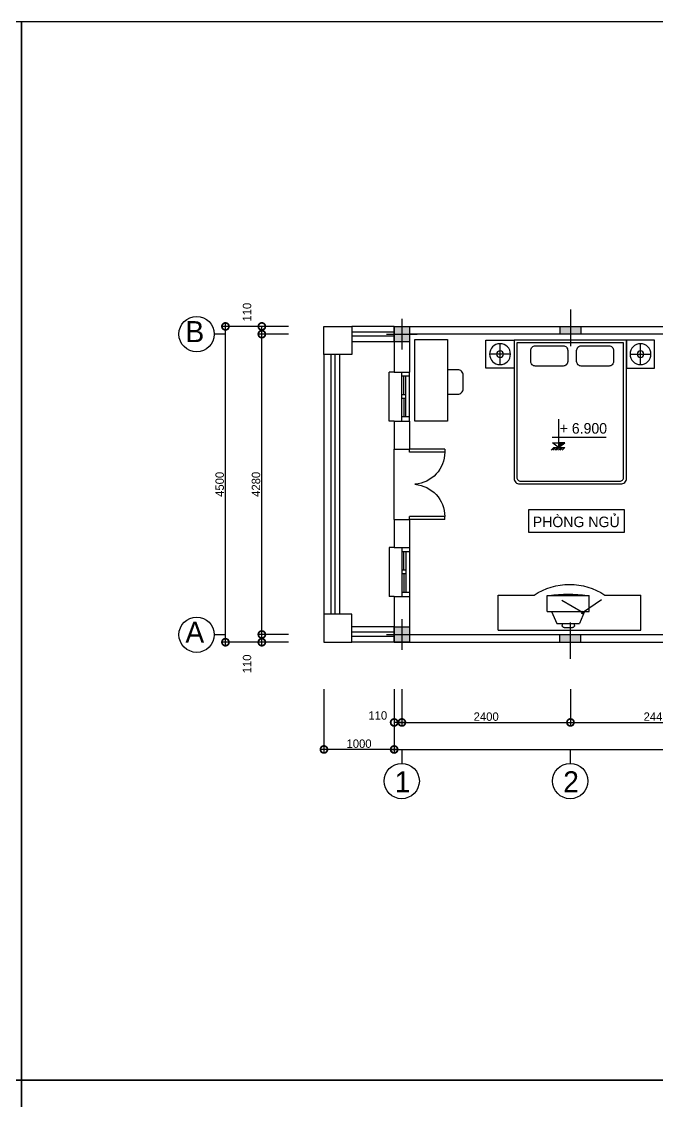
# Model space of a CAD drawing. Extents: x -13783 to 50918, y -8879 to 21290.
# Drawn here: x 7784 to 16836, y 5904 to 21290 of the extents above; entities that cross this region are included whole.
import ezdxf

# ---------------------------------------------------------------- set-up
doc = ezdxf.new("R2010")
doc.units = 0
doc.header["$LTSCALE"] = 600
doc.header["$MEASUREMENT"] = 0
doc.layers.get('0').update_dxf_attribs({"linetype": 'CONTINUOUS'})
doc.layers.get('Defpoints').update_dxf_attribs({"linetype": 'CONTINUOUS'})
for name, color, linetype in [('1', 1, 'CONTINUOUS'), ('3', 33, 'CONTINUOUS'), ('4', 4, 'CONTINUOUS'), ('9', 54, 'CONTINUOUS'), ('CAT', 7, 'CONTINUOUS'), ('COT', 2, 'CONTINUOUS'), ('D', 4, 'CONTINUOUS')]:
    doc.layers.add(name, color=color, linetype=linetype)
doc.styles.add('TT', font='VHAVAN.ttf')
doc.dimstyles.get("Standard").update_dxf_attribs({"dimtxt": 120, "dimasz": 200, "dimexe": 60, "dimexo": 110, "dimgap": 20, "dimtad": 1, "dimdec": 0, "dimzin": 0, "dimdsep": 46, "dimtxsty": 'TT', "dimblk1": 'DOTSMALL', "dimblk2": 'DOTSMALL', "dimsah": 1, "dimcen": 100, "dimdle": 60, "dimclrd": 251, "dimclre": 251, "dimclrt": 4, "dimadec": 0, "dimazin": 0, "dimtfac": 1, "dimtdec": 1, "dimtofl": 0, "dimtmove": 2, "dimatfit": 3, "dimldrblk": 'DOTSMALL', "dimfxl": 0, "dimtolj": 1, "dimtzin": 0, "dimarcsym": 0})

# ---------------------------------------------------------------- blocks, each defined once
blk = doc.blocks.new('_DOTSMALL')
at = {"color": 0, "linetype": 'ByBlock', "const_width": 0.5}
blk.add_lwpolyline([(-0.0625, 0, 1), (0.0625, 0, 1)], format="xyb", close=True, dxfattribs=at)
blk = doc.blocks.new('*D30')
at = {"color": 251, "linetype": 'ByBlock'}
for p, q in [((13088, 11780), (13088, 10859)), ((27088, 11780), (27088, 10859)), ((13028, 10919), (27148, 10919))]:
    blk.add_line(p, q, dxfattribs=at)
at = {"layer": 'Defpoints', "color": 0, "linetype": 'ByBlock'}
for p in [(13088, 11890), (27088, 11890), (27088, 10919)]:
    blk.add_point(p, dxfattribs=at)
at = {"color": 251, "linetype": 'ByBlock', "xscale": 200, "yscale": 200, "zscale": 200, "rotation": 180}
blk.add_blockref('_DOTSMALL', (13088, 10919), dxfattribs=at)
at = {"color": 251, "linetype": 'ByBlock', "xscale": 200, "yscale": 200, "zscale": 200}
blk.add_blockref('_DOTSMALL', (27088, 10919), dxfattribs=at)
at = {"color": 4, "linetype": 'ByBlock', "insert": (18338, 11058), "char_height": 120, "attachment_point": 5, "style": 'TT'}
blk.add_mtext('\\A1;14000', dxfattribs=at)
blk = doc.blocks.new('*D32')
at = {"color": 251, "linetype": 'ByBlock'}
for p, q in [((15598, 11780), (15598, 11244)), ((18038, 11780), (18038, 11244)), ((15538, 11304), (18098, 11304))]:
    blk.add_line(p, q, dxfattribs=at)
at = {"layer": 'Defpoints', "color": 0, "linetype": 'ByBlock'}
for p in [(15598, 11890), (18038, 11890), (18038, 11304)]:
    blk.add_point(p, dxfattribs=at)
at = {"color": 251, "linetype": 'ByBlock', "xscale": 200, "yscale": 200, "zscale": 200, "rotation": 180}
blk.add_blockref('_DOTSMALL', (15598, 11304), dxfattribs=at)
at = {"color": 251, "linetype": 'ByBlock', "xscale": 200, "yscale": 200, "zscale": 200}
blk.add_blockref('_DOTSMALL', (18038, 11304), dxfattribs=at)
at = {"color": 4, "linetype": 'ByBlock', "insert": (16818, 11386), "char_height": 120, "attachment_point": 5, "style": 'TT'}
blk.add_mtext('\\A1;2440', dxfattribs=at)
blk = doc.blocks.new('D10')
at = {"layer": 'D', "color": 4}
for p, q in [((-500, 1000), (0, 1000)), ((-500, 1000), (-500, 960)), ((-500, 960), (0, 960)), ((0, 960), (0, 1000)), ((-500, 40), (0, 40)), ((-500, 0), (-500, 40)), ((-500, 0), (0, 0)), ((0, 0), (0, 40))]:
    blk.add_line(p, q, dxfattribs=at)
for points in [[(0, 960), (0, 1000)], [(0, 0), (0, 40)]]:
    blk.add_lwpolyline(points, dxfattribs=at)
at = {"layer": 'D', "color": 1}
for centre, start, end in [((-38.4, 960), 180, 265.22811), ((-38.4, 40), 94.77189, 180)]:
    blk.add_arc(centre, 461.6, start, end, dxfattribs=at)
blk = doc.blocks.new('*D33')
at = {"color": 251, "linetype": 'ByBlock'}
for p, q in [((13198, 11780), (13198, 11244)), ((15598, 11780), (15598, 11244)), ((13138, 11304), (15658, 11304))]:
    blk.add_line(p, q, dxfattribs=at)
at = {"layer": 'Defpoints', "color": 0, "linetype": 'ByBlock'}
for p in [(13198, 11890), (15598, 11890), (15598, 11304)]:
    blk.add_point(p, dxfattribs=at)
at = {"color": 251, "linetype": 'ByBlock', "xscale": 200, "yscale": 200, "zscale": 200, "rotation": 180}
blk.add_blockref('_DOTSMALL', (13198, 11304), dxfattribs=at)
at = {"color": 251, "linetype": 'ByBlock', "xscale": 200, "yscale": 200, "zscale": 200}
blk.add_blockref('_DOTSMALL', (15598, 11304), dxfattribs=at)
at = {"color": 4, "linetype": 'ByBlock', "insert": (14398, 11386), "char_height": 120, "attachment_point": 5, "style": 'TT'}
blk.add_mtext('\\A1;2400', dxfattribs=at)
blk = doc.blocks.new('*D39')
at = {"color": 251, "linetype": 'ByBlock'}
for p, q in [((11584, 1862), (10626, 1862)), ((10686, -2698), (10686, 1922)), ((11584, -2638), (10626, -2638))]:
    blk.add_line(p, q, dxfattribs=at)
at = {"layer": 'Defpoints', "color": 0, "linetype": 'ByBlock'}
for p in [(10686, 1862), (11694, 1862), (11694, -2638)]:
    blk.add_point(p, dxfattribs=at)
at = {"color": 251, "linetype": 'ByBlock', "xscale": 200, "yscale": 200, "zscale": 200}
for p, rotation in [((10686, 1862), 90), ((10686, -2638), 270)]:
    blk.add_blockref('_DOTSMALL', p, dxfattribs=dict(at, rotation=rotation))
at = {"color": 4, "linetype": 'ByBlock', "insert": (10604, -388), "char_height": 120, "attachment_point": 5, "rotation": 90, "style": 'TT'}
blk.add_mtext('\\A1;4500', dxfattribs=at)
blk = doc.blocks.new('*D41')
at = {"color": 251, "linetype": 'ByBlock'}
for p, q in [((11584, 1752), (11144, 1752)), ((11204, -2588), (11204, 1812))]:
    blk.add_line(p, q, dxfattribs=at)
at = {"layer": 'Defpoints', "color": 0, "linetype": 'ByBlock'}
for p in [(11204, 1752), (11694, 1752), (11694, -2528)]:
    blk.add_point(p, dxfattribs=at)
at = {"color": 251, "linetype": 'ByBlock', "xscale": 200, "yscale": 200, "zscale": 200}
for p, rotation in [((11204, 1752), 90), ((11204, -2528), 270)]:
    blk.add_blockref('_DOTSMALL', p, dxfattribs=dict(at, rotation=rotation))
at = {"color": 4, "linetype": 'ByBlock', "insert": (11121, -388), "char_height": 120, "attachment_point": 5, "rotation": 90, "style": 'TT'}
blk.add_mtext('\\A1;4280', dxfattribs=at)
blk = doc.blocks.new('S700')
at = {"layer": '3'}
for p, q in [((700, 110), (0, 110)), ((700, 0), (0, 0)), ((325, 55), (325, 110)), ((375, 55), (375, 110))]:
    blk.add_line(p, q, dxfattribs=at)
at = {"layer": '3', "linetype": 'Continuous'}
for p, q in [((60, 0), (60, 110)), ((640, 55), (60, 55)), ((640, 0), (640, 110))]:
    blk.add_line(p, q, dxfattribs=at)
at = {"layer": '3', "color": 8, "linetype": 'Continuous'}
for p, q in [((325, 82.5), (60, 82.5)), ((375, 82.5), (640, 82.5))]:
    blk.add_line(p, q, dxfattribs=at)
blk = doc.blocks.new('*D40')
at = {"color": 251, "linetype": 'ByBlock'}
for p, q in [((11584, -2528), (11144, -2528)), ((11204, -2698), (11204, -2528)), ((11584, -2638), (11144, -2638))]:
    blk.add_line(p, q, dxfattribs=at)
at = {"layer": 'Defpoints', "color": 0, "linetype": 'ByBlock'}
for p in [(11204, -2528), (11694, -2528), (11694, -2638)]:
    blk.add_point(p, dxfattribs=at)
at = {"color": 251, "linetype": 'ByBlock', "xscale": 200, "yscale": 200, "zscale": 200}
for p, rotation in [((11204, -2528), 90), ((11204, -2638), 270)]:
    blk.add_blockref('_DOTSMALL', p, dxfattribs=dict(at, rotation=rotation))
at = {"color": 4, "linetype": 'ByBlock', "insert": (10994, -2947), "char_height": 120, "attachment_point": 5, "rotation": 90, "style": 'TT'}
blk.add_mtext('\\A1;110', dxfattribs=at)
blk = doc.blocks.new('*D35')
at = {"color": 251, "linetype": 'ByBlock'}
for p, q in [((13088, -3415), (13088, -3841)), ((13198, -3415), (13198, -3841)), ((13258, -3781), (13088, -3781))]:
    blk.add_line(p, q, dxfattribs=at)
at = {"layer": 'Defpoints', "color": 0, "linetype": 'ByBlock'}
for p in [(13088, -3305), (13198, -3305), (13088, -3781)]:
    blk.add_point(p, dxfattribs=at)
at = {"color": 251, "linetype": 'ByBlock', "xscale": 200, "yscale": 200, "zscale": 200, "rotation": 180}
blk.add_blockref('_DOTSMALL', (13088, -3781), dxfattribs=at)
at = {"color": 251, "linetype": 'ByBlock', "xscale": 200, "yscale": 200, "zscale": 200}
blk.add_blockref('_DOTSMALL', (13198, -3781), dxfattribs=at)
at = {"color": 4, "linetype": 'ByBlock', "insert": (12855, -3682), "char_height": 120, "attachment_point": 5, "style": 'TT'}
blk.add_mtext('\\A1;110', dxfattribs=at)
blk = doc.blocks.new('*D36')
at = {"color": 251, "linetype": 'ByBlock'}
for p, q in [((12088, 11778), (12088, 10859)), ((13088, 11778), (13088, 10859)), ((13148, 10919), (12028, 10919))]:
    blk.add_line(p, q, dxfattribs=at)
at = {"layer": 'Defpoints', "color": 0, "linetype": 'ByBlock'}
for p in [(12088, 11888), (13088, 11888), (12088, 10919)]:
    blk.add_point(p, dxfattribs=at)
at = {"color": 251, "linetype": 'ByBlock', "xscale": 200, "yscale": 200, "zscale": 200, "rotation": 180}
blk.add_blockref('_DOTSMALL', (12088, 10919), dxfattribs=at)
at = {"color": 251, "linetype": 'ByBlock', "xscale": 200, "yscale": 200, "zscale": 200}
blk.add_blockref('_DOTSMALL', (13088, 10919), dxfattribs=at)
at = {"color": 4, "linetype": 'ByBlock', "insert": (12588, 11001), "char_height": 120, "attachment_point": 5, "style": 'TT'}
blk.add_mtext('\\A1;1000', dxfattribs=at)
blk = doc.blocks.new('COT')
at = {"layer": '1'}
h = blk.add_hatch(color=256, dxfattribs=at)
h.paths.add_polyline_path([(0, 0), (110, 0), (110, 110), (0, 110)])
h.paths.add_polyline_path([(0, 0), (0, 110), (-110, 110), (-110, 0)])
h.paths.add_polyline_path([(0, 0), (-110, 0), (-110, -110), (0, -110)])
h.paths.add_polyline_path([(0, 0), (0, -110), (110, -110), (110, 0)])
for p, q in [((0, -220), (0, 220)), ((-220, 0), (220, 0))]:
    blk.add_line(p, q, dxfattribs=at)
blk.add_lwpolyline([(-110, -110), (110, -110), (110, 110), (-110, 110)], close=True, dxfattribs=at)
blk = doc.blocks.new('*D42')
at = {"color": 251, "linetype": 'ByBlock'}
for p, q in [((11584, 1862), (11144, 1862)), ((11204, 1692), (11204, 1862))]:
    blk.add_line(p, q, dxfattribs=at)
at = {"layer": 'Defpoints', "color": 0, "linetype": 'ByBlock'}
for p in [(11204, 1862), (11694, 1862), (11694, 1752)]:
    blk.add_point(p, dxfattribs=at)
at = {"color": 251, "linetype": 'ByBlock', "xscale": 200, "yscale": 200, "zscale": 200}
for p, rotation in [((11204, 1862), 90), ((11204, 1752), 270)]:
    blk.add_blockref('_DOTSMALL', p, dxfattribs=dict(at, rotation=rotation))
at = {"color": 4, "linetype": 'ByBlock', "insert": (10994, 2065), "char_height": 120, "attachment_point": 5, "rotation": 90, "style": 'TT'}
blk.add_mtext('\\A1;110', dxfattribs=at)
blk = doc.blocks.new('TV')
at = {"layer": '1', "color": 44}
for p, q in [((-697, 266), (1337, 266)), ((-697, 266), (-697, -234)), ((65, 0), (137, 173)), ((137, 173), (463, 173)), ((214, 173), (214, 198)), ((244, 228), (361, 228)), ((391, 198), (391, 173)), ((535, 0), (463, 173)), ((1337, 266), (1337, -234)), ((0, 0), (600, 0)), ((0, 0), (0, -228)), ((504, 15), (210, -155)), ((504, 15), (776, -172)), ((600, 0), (600, -228)), ((-697, -234), (-184, -234)), ((0, -228), (600, -228)), ((824, -234), (1337, -234))]:
    blk.add_line(p, q, dxfattribs=at)
blk.add_circle((500, 14), 15.5, dxfattribs=at)
for centre, radius, start, end in [((244, 198), 30, 90, 180), ((361, 198), 30, 0, 90), ((320, 521), 908, 236.2754, 303.7246), ((304, 1505), 1754, 261.0106, 278.7577)]:
    blk.add_arc(centre, radius, start, end, dxfattribs=at)
blk = doc.blocks.new('GUONG2')
at = {"color": 44}
for p, q in [((975, 1877), (975, 2174)), ((826, 2026), (1124, 2026)), ((975, 174), (975, -123)), ((826, 26), (1124, 26))]:
    blk.add_line(p, q, dxfattribs=at)
for points in [[(1175, 1826), (775, 1826), (775, 2226), (1175, 2226)], [(1175, 226), (775, 226), (775, -174), (1175, -174)]]:
    blk.add_lwpolyline(points, close=True, dxfattribs=at)
for points in [[(-795, 1826), (1175, 1826), (1175, 226), (-795, 226, -0.414214), (-875, 306), (-875, 1746, -0.414214)], [(-780, 1786), (1135, 1786), (1135, 266), (-780, 266, -0.414214), (-835, 321), (-835, 1731, -0.414214)], [(806, 1578), (806, 1182, 0.414214), (871, 1117), (1028, 1117, 0.414214), (1093, 1182), (1093, 1578, 0.414214), (1028, 1643), (871, 1643, 0.414214)], [(806, 925), (806, 528, 0.414214), (871, 463), (1028, 463, 0.414214), (1093, 528), (1093, 925, 0.414214), (1028, 990), (871, 990, 0.414214)]]:
    blk.add_lwpolyline(points, format="xyb", close=True, dxfattribs=at)
for centre, radius in [((975, 2026), 149), ((975, 2026), 48.7), ((975, 26), 149), ((975, 26), 48.7)]:
    blk.add_circle(centre, radius, dxfattribs=at)

msp = doc.modelspace()

# ---------------------------------------------------------------- hatches: boundary and pattern name
at = {"layer": '9'}
msp.add_hatch(color=256, dxfattribs=at).paths.add_polyline_path([(15429.1, 15288.9), (15429.1, 15220.7), (15516.3, 15288.9)])

# ---------------------------------------------------------------- linework, layer by layer
for p, q in [((13087.6, 16947), (13087.6, 16297)), ((13307.6, 16947), (13307.6, 16297)), ((13087.6, 16297), (13307.6, 16297)), ((13087.6, 15597), (13087.6, 15197)), ((13087.6, 15597), (13307.6, 15597)), ((13307.6, 15597), (13307.6, 15197)), ((13087.6, 15197), (13307.6, 15197)), ((13087.6, 14197), (13087.6, 13797)), ((13087.6, 14197), (13307.6, 14197)), ((13307.6, 14197), (13307.6, 13797)), ((13087.6, 13797), (13307.6, 13797)), ((13087.6, 13097), (13087.6, 12447)), ((13087.6, 13097), (13307.6, 13097)), ((13307.6, 13097), (13307.6, 12557))]:
    msp.add_line(p, q)
at = {"color": 3}
for points in [[(-13783.2, 6205.6), (-13783.2, 21290.4), (7783.9, 21290.4), (7783.9, 6205.6), (-13783.2, 6205.6)], [(7783.9, 6205.6), (7783.9, 21290.4), (29351, 21290.4), (29351, 6205.6), (7783.9, 6205.6)], [(-13783.2, -8879.2), (-13783.2, 6205.6), (7783.9, 6205.6), (7783.9, -8879.2), (-13783.2, -8879.2)], [(7783.9, -8879.2), (7783.9, 6205.6), (29351, 6205.6), (29351, -8879.2), (7783.9, -8879.2)]]:
    msp.add_lwpolyline(points, close=True, dxfattribs=at)
for points in [[(12087.6, 16947), (12487.6, 16947), (12487.6, 16547), (12087.6, 16547)], [(12087.6, 12447), (12487.6, 12447), (12487.6, 12847), (12087.6, 12847)]]:
    msp.add_lwpolyline(points, close=True)
at = {"layer": '3', "color": 54}
for p, q in [((13087.6, 16947), (12487.6, 16947)), ((13087.6, 16727), (12487.6, 16727)), ((12087.6, 16547), (12087.6, 12847)), ((12307.6, 16547), (12307.6, 12847)), ((13087.6, 12667), (12487.6, 12667)), ((13087.6, 12447), (12487.6, 12447))]:
    msp.add_line(p, q, dxfattribs=at)
at = {"layer": '3'}
for p, q in [((13087.6, 16867), (12487.6, 16867)), ((13087.6, 16807), (12487.6, 16807)), ((12184.1, 16547), (12184.1, 12847)), ((12244.1, 16547), (12244.1, 12847)), ((13017.6, 15597), (13017.6, 16297)), ((13087.6, 16297), (13017.6, 16297)), ((13087.6, 15597), (13017.6, 15597)), ((13017.6, 13797), (13017.6, 13097)), ((13087.6, 13797), (13017.6, 13797)), ((13087.6, 13097), (13017.6, 13097)), ((13087.6, 12589.2), (12487.6, 12589.2)), ((13087.6, 12529.2), (12487.6, 12529.2))]:
    msp.add_line(p, q, dxfattribs=at)
at = {"layer": '9', "color": 1}
for p, q in [((15597.6, 17185.9), (15597.6, 16665)), ((15447.6, 16947), (15447.6, 16837)), ((15747.6, 16947), (15747.6, 16837)), ((15597.6, 12208), (15597.6, 12728.9)), ((15447.6, 12447), (15447.6, 12557)), ((15747.6, 12447), (15747.6, 12557))]:
    msp.add_line(p, q, dxfattribs=at)
at = {"layer": '9', "color": 54}
for p, q in [((10673.6, 16836.8), (10527.6, 16836.8)), ((10673.6, 12553.9), (10527.6, 12553.9))]:
    msp.add_line(p, q, dxfattribs=at)
at = {"layer": '9'}
for p, q in [((15429.1, 15625.3), (15429.1, 15220.7)), ((15335.3, 15367.2), (16106.7, 15367.2)), ((15429.1, 15220.7), (15341.8, 15288.9)), ((15341.8, 15288.9), (15429.1, 15288.9)), ((15429.1, 15220.7), (15516.3, 15288.9)), ((15516.3, 15288.9), (15429.1, 15288.9)), ((13087.6, 14197), (13087.6, 15197)), ((15359.8, 15220.7), (15516.3, 15220.7))]:
    msp.add_line(p, q, dxfattribs=at)
at = {"layer": '9', "color": 8}
for p, q in [((15359.8, 15220.7), (15321.1, 15184.8)), ((15385.9, 15220.7), (15347.2, 15184.8)), ((15412, 15220.7), (15373.3, 15184.8)), ((15438, 15220.7), (15399.4, 15184.8)), ((15464.1, 15220.7), (15425.5, 15184.8)), ((15490.2, 15220.7), (15451.6, 15184.8)), ((15516.3, 15220.7), (15477.7, 15184.8))]:
    msp.add_line(p, q, dxfattribs=at)
at = {"layer": '9', "color": 2}
for p, q in [((13195, 10918.7), (13195, 10720.4)), ((15593.8, 10918.7), (15593.8, 10720.4))]:
    msp.add_line(p, q, dxfattribs=at)
at = {"layer": '9', "color": 44}
msp.add_lwpolyline([(13382.4, 16758.7), (13845.1, 16758.7), (13845.1, 15597.4), (13382.4, 15597.4)], close=True, dxfattribs=at)
msp.add_lwpolyline([(13845.1, 15980.6), (13991.9, 15980.6, 0.4142136), (14071.9, 16060.6), (14071.9, 16250.6, 0.4142136), (13991.9, 16330.6), (13845.1, 16330.6)], format="xyb", dxfattribs=at)
at = {"layer": '9'}
msp.add_lwpolyline([(15005, 14340), (16363.5, 14340), (16363.5, 14008.3), (15005, 14008.3)], close=True, dxfattribs=at)
at = {"layer": '9', "color": 2}
for centre in [(10275.9, 16836.8), (10275.9, 12553.9), (13195, 10468.8), (15593.8, 10468.8)]:
    msp.add_circle(centre, 251.7, dxfattribs=at)
at = {"layer": '9', "color": 1}
for points in [[(15447.6, 16947), (15447.6, 16837), (15747.6, 16947), (15747.6, 16837)], [(15447.6, 12447), (15447.6, 12557), (15747.6, 12447), (15747.6, 12557)]]:
    msp.add_solid(points, dxfattribs=at)
at = {"layer": 'CAT'}
for p, q in [((13087.6, 16947), (25997.6, 16947)), ((18037.7, 16837), (13307.6, 16837)), ((13307.6, 16727), (13087.6, 16727)), ((13307.6, 12557), (19527.7, 12557)), ((13087.6, 12447), (25997.6, 12447))]:
    msp.add_line(p, q, dxfattribs=at)

# ---------------------------------------------------------------- block references
at = {"layer": '3', "xscale": -1, "rotation": 90}
msp.add_blockref('S700', (13307.6, 16297), dxfattribs=at)
at = {"layer": '3', "rotation": 90}
msp.add_blockref('S700', (13307.6, 13097), dxfattribs=at)
at = {"layer": '9', "xscale": -1}
for name, p, rotation in [('GUONG2', (14569.2, 15576.5), 270), ('TV', (15264.9, 12884.4), 180)]:
    msp.add_blockref(name, p, dxfattribs=dict(at, rotation=rotation))
msp.add_blockref('D10', (13307.6, 14197), dxfattribs=at)
at = {"layer": 'COT', "xscale": -1, "rotation": 180}
for p in [(13197.6, 16837), (13197.6, 12557)]:
    msp.add_blockref('COT', p, dxfattribs=at)

# ---------------------------------------------------------------- texts
at = {"layer": '9', "color": 4, "style": 'TT'}
for s, p in [('+ 6.900', (15444.2, 15419.4)), ('phßng ngñ', (15061.3, 14086.7))]:
    msp.add_text(s, height=150, dxfattribs=at).set_placement(p)
at = {"layer": '9', "color": 2, "style": 'TT'}
for s, p in [('1', (13096.3, 10308.3)), ('2', (15495.1, 10308.3))]:
    msp.add_text(s, height=300, dxfattribs=at).set_placement(p)
at = {"layer": '9', "color": 2, "char_height": 300, "width": 149.66, "attachment_point": 1, "style": 'TT'}
for s, insert in [('b', (10115.8, 17022.7)), ('a', (10115.8, 12739.7))]:
    msp.add_mtext(s, dxfattribs=dict(at, insert=insert))

# ---------------------------------------------------------------- dimensions: what is measured, and where the dimension line sits
at = {"layer": '4'}
dim = msp.add_linear_dim(base=(27087.6, 10918.7), p1=(13087.6, 11889.7), p2=(27087.6, 11889.7), dimstyle='Standard', dxfattribs=at)
dim.commit()
dim.dimension.update_dxf_attribs({"geometry": '*D30', "text_midpoint": (18338.1, 11058.1), "dimtype": 160})
for base, p1, p2, picture, middle in [((15597.6, 11303.6), (13197.6, 11889.7), (15597.6, 11889.7), '*D33', (14397.6, 11385.6)), ((18037.6, 11303.6), (15597.6, 11889.7), (18037.6, 11889.7), '*D32', (16817.6, 11385.6))]:
    dim = msp.add_linear_dim(base=base, p1=p1, p2=p2, dimstyle='Standard', dxfattribs=at)
    dim.commit()
    dim.dimension.update_dxf_attribs({"geometry": picture, "text_midpoint": middle})
at = {"layer": '9'}
dim = msp.add_linear_dim(base=(11203.5, 16947), p1=(11693.7, 16837), p2=(11693.7, 16947), angle=90, dimstyle='Standard', override={"dimse1": 1}, dxfattribs=at)
dim.commit()
dim.dimension.update_dxf_attribs({"geometry": '*D42', "text_midpoint": (10993.5, 17149.9), "dimtype": 160, "insert": (0, 15084.8)})
dim = msp.add_linear_dim(base=(10686.1, 16947), p1=(11693.7, 12447), p2=(11693.7, 16947), angle=90, dimstyle='Standard', dxfattribs=at)
dim.commit()
dim.dimension.update_dxf_attribs({"geometry": '*D39', "text_midpoint": (10604.1, 14697), "insert": (0, 15084.8)})
dim = msp.add_linear_dim(base=(11203.5, 16837), p1=(11693.7, 12557), p2=(11693.7, 16837), angle=90, dimstyle='Standard', override={"dimse1": 1}, dxfattribs=at)
dim.commit()
dim.dimension.update_dxf_attribs({"geometry": '*D41', "text_midpoint": (11121.5, 14697), "insert": (0, 15084.8)})
dim = msp.add_linear_dim(base=(11203.5, 12557), p1=(11693.7, 12447), p2=(11693.7, 12557), angle=90, dimstyle='Standard', dxfattribs=at)
dim.commit()
dim.dimension.update_dxf_attribs({"geometry": '*D40', "text_midpoint": (10993.5, 12138.2), "dimtype": 160, "insert": (0, 15084.8)})
dim = msp.add_linear_dim(base=(12087.6, 10918.7), p1=(13087.6, 11887.5), p2=(12087.6, 11887.5), dimstyle='Standard', dxfattribs=at)
dim.commit()
dim.dimension.update_dxf_attribs({"geometry": '*D36', "text_midpoint": (12587.6, 11000.7)})
dim = msp.add_linear_dim(base=(13087.6, 11303.6), p1=(13197.6, 11779.7), p2=(13087.6, 11779.7), dimstyle='Standard', dxfattribs=at)
dim.commit()
dim.dimension.update_dxf_attribs({"geometry": '*D35', "text_midpoint": (12854.9, 11403.1), "dimtype": 160, "insert": (0, 15084.8)})

doc.saveas('drawing.dxf')
